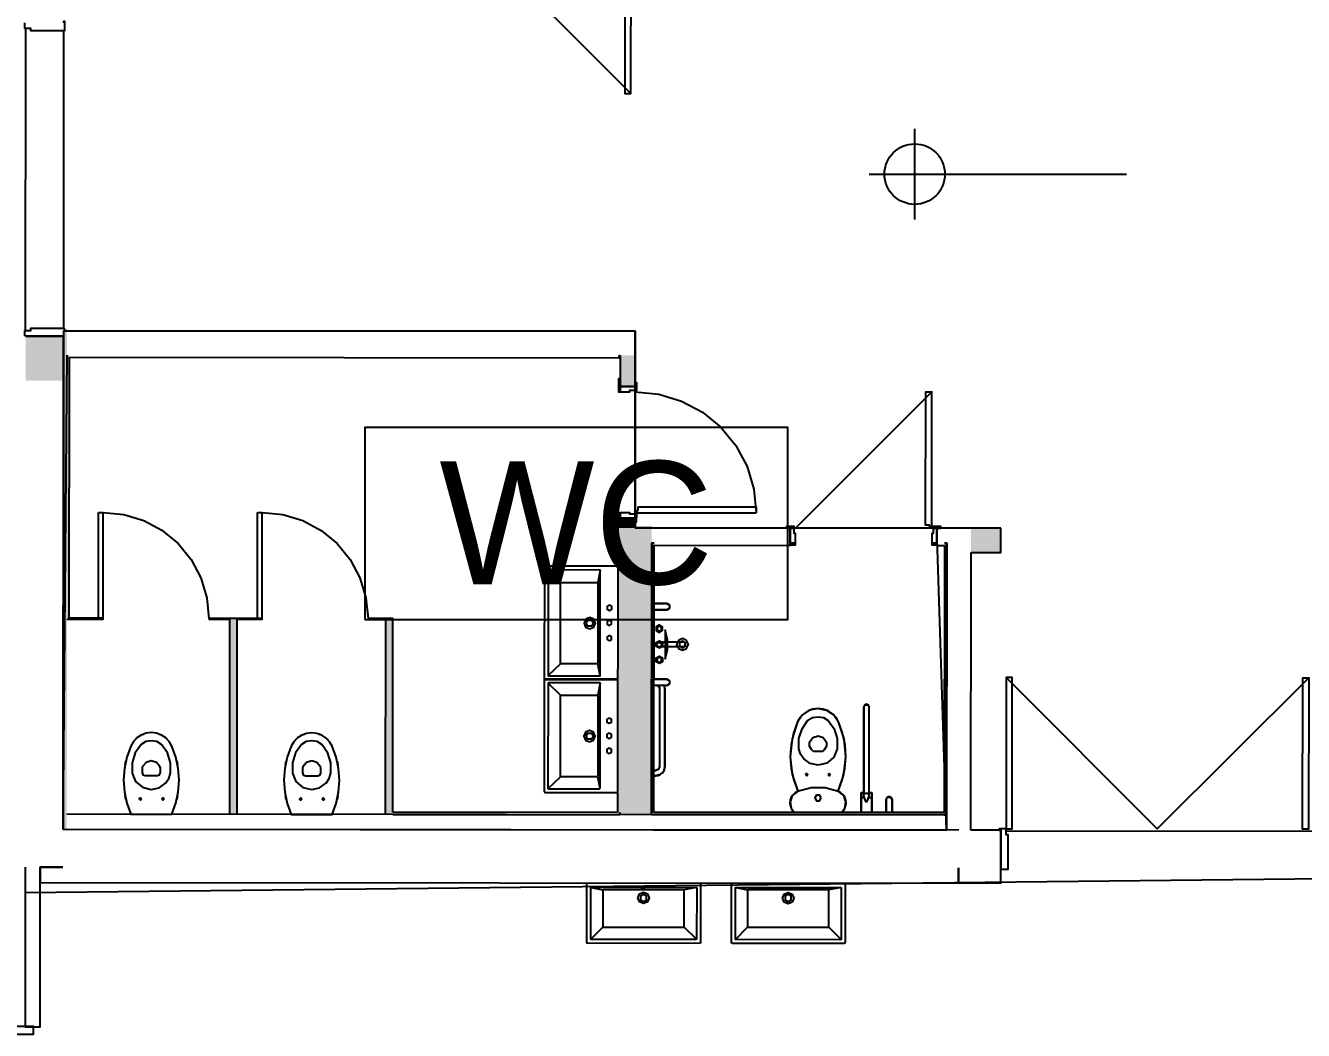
# Model space of a CAD drawing. Header units: metres. Extents: x 2.3 to 42.8, y 0.9 to 31.9.
# Drawn here: x 34.167 to 37.492, y 7.981 to 10.596 of the extents above; entities that cross this region are included whole.
import ezdxf

# ---------------------------------------------------------------- set-up
doc = ezdxf.new("R2010")
doc.units = ezdxf.units.M
for name, color, linetype in [('ARREDI', 9, 'Continuous'), ('PARETI_STRUTTURE', 7, 'Continuous'), ('PILASTRI_SETTI', 8, 'Continuous'), ('WAYFINDING_RIQUADRI', 7, 'Continuous'), ('WAYFINDING_TESTI', 7, 'Continuous')]:
    doc.layers.add(name, color=color, linetype=linetype)

msp = doc.modelspace()

# ---------------------------------------------------------------- linework, layer by layer
at = {"layer": 'ARREDI'}
for points in [[(35.5168, 9.1871), (35.5165, 8.8958)], [(35.5187, 9.1891), (35.5173, 9.1885), (35.5168, 9.1871)], [(35.7077, 9.1889), (35.5187, 9.1891)], [(35.5286, 9.1792), (35.5272, 9.1787), (35.5266, 9.1773)], [(35.5272, 9.1787), (35.5588, 9.147)], [(35.6605, 9.1791), (35.5286, 9.1792)], [(35.6624, 9.1772), (35.6619, 9.1786), (35.6605, 9.1791)], [(35.5266, 9.1773), (35.5264, 8.9056)], [(35.5588, 9.145), (35.5594, 9.1464), (35.5608, 9.147)], [(35.5608, 9.147), (35.6541, 9.1469)], [(35.6541, 9.1469), (35.6555, 9.1463), (35.6561, 9.1449)], [(35.6622, 9.1781), (35.6561, 9.1469)], [(35.6622, 8.9055), (35.6624, 9.1772)], [(35.5587, 8.9369), (35.5588, 9.145)], [(35.6561, 9.1449), (35.656, 8.9369)], [(35.8021, 9.0758), (35.8356, 9.0758), (35.8377, 9.0761), (35.8396, 9.0769), (35.8412, 9.0781), (35.8425, 9.0798), (35.8433, 9.0817), (35.8435, 9.0837), (35.8433, 9.0858), (35.8425, 9.0877), (35.8412, 9.0893), (35.8396, 9.0906), (35.8377, 9.0914), (35.8356, 9.0916)], [(35.8022, 9.0916), (35.8356, 9.0916), (35.8425, 9.0877), (35.8425, 9.0798), (35.8356, 9.0758), (35.8021, 9.0758)], [(35.8356, 9.0916), (35.8022, 9.0917)], [(35.8808, 8.9794), (35.883, 8.9823), (35.883, 8.9882), (35.8808, 8.9912), (35.824, 8.9912)], [(35.8808, 8.9794), (35.824, 8.9794)], [(35.527, 8.9042), (35.5587, 8.935)], [(35.5606, 8.935), (35.5592, 8.9355), (35.5587, 8.9369)], [(35.654, 8.9349), (35.5606, 8.935)], [(35.656, 8.9369), (35.6554, 8.9355), (35.654, 8.9349)], [(35.662, 8.9046), (35.656, 8.9349)], [(35.5165, 8.8934), (35.5163, 8.602)], [(35.5185, 8.8954), (35.5171, 8.8948), (35.5165, 8.8934)], [(35.5166, 8.8958), (35.5171, 8.8944), (35.5185, 8.8938)], [(35.7075, 8.8952), (35.5185, 8.8954)], [(35.5185, 8.8938), (35.7075, 8.8936)], [(35.5264, 8.8835), (35.5262, 8.6119)], [(35.5264, 8.9056), (35.527, 8.9042), (35.5284, 8.9036)], [(35.5284, 8.8855), (35.527, 8.8849), (35.5264, 8.8835)], [(35.527, 8.8849), (35.5586, 8.8533)], [(35.5284, 8.9036), (35.6603, 8.9035)], [(35.6603, 8.8854), (35.5284, 8.8855)], [(35.662, 8.8843), (35.6559, 8.8532)], [(35.6603, 8.9035), (35.6617, 8.9041), (35.6622, 8.9055)], [(35.6622, 8.8834), (35.6617, 8.8848), (35.6603, 8.8854)], [(35.662, 8.6118), (35.6622, 8.8834)], [(35.8355, 8.8948), (35.802, 8.8948)], [(35.802, 8.879), (35.8355, 8.8789), (35.8375, 8.8792), (35.8394, 8.88), (35.8411, 8.8813), (35.8423, 8.8829), (35.8431, 8.8848), (35.8434, 8.8868), (35.8431, 8.8889), (35.8423, 8.8908), (35.8411, 8.8924), (35.8394, 8.8937), (35.8375, 8.8945), (35.8355, 8.8948)], [(35.802, 8.8948), (35.8355, 8.8948), (35.8423, 8.8908), (35.8423, 8.8829), (35.8355, 8.8789), (35.802, 8.879)], [(35.5584, 8.6432), (35.5586, 8.8513)], [(35.5586, 8.8513), (35.5592, 8.8527), (35.5606, 8.8533)], [(35.5606, 8.8533), (35.6539, 8.8532)], [(35.6539, 8.8532), (35.6553, 8.8526), (35.6559, 8.8512)], [(35.6559, 8.8512), (35.6557, 8.6431)], [(35.8065, 8.6436), (35.8018, 8.6436), (35.8065, 8.6436), (35.8128, 8.6444), (35.8186, 8.6468), (35.8235, 8.6506), (35.8274, 8.6556), (35.8298, 8.6614), (35.8306, 8.6676), (35.8307, 8.8699), (35.8299, 8.8762), (35.8288, 8.8789)], [(35.8111, 8.8787), (35.8116, 8.8785), (35.8137, 8.8769), (35.8152, 8.8749), (35.8162, 8.8725), (35.8166, 8.87), (35.8164, 8.6676), (35.8161, 8.665), (35.8151, 8.6627), (35.8135, 8.6606), (35.8115, 8.6591), (35.8091, 8.6581), (35.8066, 8.6577), (35.8018, 8.6577)], [(35.8088, 8.879), (35.8137, 8.8769), (35.8166, 8.87)], [(35.8166, 8.87), (35.8164, 8.6676)], [(35.8283, 8.879), (35.8307, 8.87)], [(35.8307, 8.87), (35.8306, 8.6676)], [(36.2292, 8.8189), (36.2511, 8.8144), (36.2699, 8.802), (36.2826, 8.7836), (36.2758, 8.7952), (36.2665, 8.8051), (36.2552, 8.8125), (36.2426, 8.8172), (36.2292, 8.8189), (36.2158, 8.8172), (36.2031, 8.8125), (36.1918, 8.8051), (36.1825, 8.7953), (36.1756, 8.7837), (36.1651, 8.7546), (36.1589, 8.7243), (36.1569, 8.6934), (36.1593, 8.6626), (36.1659, 8.6324), (36.1768, 8.6034), (36.1698, 8.5996), (36.1639, 8.5943), (36.1595, 8.5877), (36.1568, 8.5802), (36.156, 8.5723), (36.1572, 8.5644), (36.1602, 8.5571), (36.165, 8.5507), (36.1682, 8.548)], [(36.2292, 8.8189), (36.2072, 8.8144), (36.1884, 8.8021), (36.1756, 8.7837)], [(36.3688, 8.5859), (36.3688, 8.5479), (36.3688, 8.5996), (36.3621, 8.5996), (36.3622, 8.8225), (36.362, 8.8243), (36.3613, 8.826), (36.3602, 8.8275), (36.3587, 8.8286), (36.357, 8.8293), (36.3552, 8.8296), (36.3533, 8.8293), (36.3516, 8.8286), (36.3501, 8.8275), (36.349, 8.826), (36.3483, 8.8243), (36.3481, 8.8225), (36.3479, 8.5996), (36.3412, 8.5996), (36.3411, 8.5479)], [(36.3496, 8.5859), (36.3485, 8.5903), (36.3479, 8.5941), (36.3481, 8.8225)], [(36.3479, 8.5941), (36.3511, 8.5982), (36.3589, 8.5982), (36.3621, 8.5941), (36.3622, 8.8225)], [(36.3481, 8.8225), (36.3516, 8.8286), (36.3587, 8.8286), (36.3623, 8.8225)], [(36.1756, 8.7837), (36.1615, 8.7395), (36.1569, 8.6933), (36.1621, 8.6472), (36.1768, 8.6033)], [(36.1792, 8.7136), (36.1792, 8.7405), (36.1873, 8.766), (36.2029, 8.7879)], [(36.2029, 8.7879), (36.215, 8.7956), (36.2291, 8.7973)], [(36.2291, 8.7973), (36.2433, 8.7956), (36.2554, 8.7878)], [(36.2554, 8.7878), (36.2709, 8.766), (36.279, 8.7404), (36.2789, 8.7135)], [(36.2897, 8.5479), (36.2929, 8.5506), (36.2977, 8.557), (36.3008, 8.5643), (36.3019, 8.5722), (36.3012, 8.5801), (36.2985, 8.5876), (36.2941, 8.5942), (36.2882, 8.5996), (36.2812, 8.6033), (36.2921, 8.6323), (36.2988, 8.6625), (36.3013, 8.6933), (36.2993, 8.7242), (36.2931, 8.7545), (36.2826, 8.7836)], [(36.2812, 8.6032), (36.296, 8.6471), (36.3012, 8.6932), (36.2967, 8.7394), (36.2826, 8.7836)], [(34.4708, 8.7507), (34.472, 8.7516), (34.4743, 8.752)], [(34.5138, 8.752), (34.516, 8.7515), (34.5173, 8.7507)], [(34.8881, 8.7504), (34.8894, 8.7513), (34.8916, 8.7517)], [(34.9312, 8.7517), (34.9334, 8.7512), (34.9346, 8.7504)], [(36.2072, 8.7313), (36.2155, 8.743), (36.2291, 8.7475), (36.2427, 8.743), (36.251, 8.7313)], [(34.4678, 8.725), (34.4522, 8.7032), (34.444, 8.6776), (34.4441, 8.6508)], [(34.452, 8.7374), (34.4533, 8.7393), (34.4546, 8.7401)], [(34.494, 8.7345), (34.4798, 8.7328), (34.4678, 8.725)], [(34.5202, 8.725), (34.5082, 8.7327), (34.494, 8.7345)], [(34.5438, 8.6507), (34.5439, 8.6776), (34.5358, 8.7031), (34.5202, 8.725)], [(34.5335, 8.74), (34.5347, 8.7392), (34.536, 8.7373)], [(34.8851, 8.7247), (34.8696, 8.7029), (34.8614, 8.6773), (34.8615, 8.6505)], [(34.8694, 8.7371), (34.8707, 8.7389), (34.8719, 8.7398)], [(34.9114, 8.7342), (34.8972, 8.7324), (34.8851, 8.7247)], [(34.9376, 8.7247), (34.9256, 8.7324), (34.9114, 8.7342)], [(34.9612, 8.6504), (34.9613, 8.6772), (34.9532, 8.7028), (34.9376, 8.7247)], [(34.9508, 8.7397), (34.9521, 8.7389), (34.9534, 8.737)], [(36.1918, 8.6875), (36.1836, 8.6996), (36.1792, 8.7136)], [(36.2121, 8.7116), (36.2069, 8.7208), (36.2072, 8.7313)], [(36.2789, 8.7136), (36.2699, 8.6918), (36.2519, 8.6766), (36.229, 8.6711)], [(36.251, 8.7313), (36.2512, 8.7208), (36.2461, 8.7116)], [(34.426, 8.6724), (34.4265, 8.6775), (34.4281, 8.6823)], [(34.5165, 8.6674), (34.5075, 8.6784), (34.494, 8.6825), (34.4804, 8.6784), (34.4714, 8.6674)], [(34.5599, 8.6822), (34.5614, 8.6774), (34.562, 8.6723)], [(34.8433, 8.6721), (34.8439, 8.6771), (34.8454, 8.682)], [(34.9339, 8.6671), (34.9249, 8.678), (34.9113, 8.6822), (34.8978, 8.6781), (34.8887, 8.6671)], [(34.9773, 8.6819), (34.9788, 8.677), (34.9793, 8.672)], [(36.229, 8.6711), (36.2087, 8.6754), (36.1918, 8.6875)], [(36.217, 8.7067), (36.2121, 8.7116)], [(36.2412, 8.7067), (36.217, 8.7067)], [(36.2461, 8.7116), (36.2412, 8.7067)], [(34.4441, 8.6508), (34.4531, 8.629), (34.471, 8.6138), (34.4939, 8.6083)], [(34.4714, 8.6674), (34.4703, 8.6637), (34.4699, 8.6599)], [(34.4699, 8.6599), (34.4699, 8.6518)], [(34.4699, 8.6518), (34.4722, 8.6462), (34.4777, 8.6439)], [(34.5102, 8.6439), (34.5157, 8.6462), (34.518, 8.6518)], [(34.518, 8.6598), (34.5177, 8.6637), (34.5165, 8.6674)], [(34.518, 8.6518), (34.518, 8.6598)], [(34.5312, 8.6246), (34.5394, 8.6367), (34.5438, 8.6507)], [(34.8615, 8.6505), (34.8705, 8.6287), (34.8884, 8.6134), (34.9113, 8.6079)], [(34.8887, 8.6671), (34.8876, 8.6634), (34.8872, 8.6596)], [(34.8872, 8.6596), (34.8872, 8.6515)], [(34.8872, 8.6515), (34.8895, 8.6459), (34.8951, 8.6436)], [(34.9275, 8.6436), (34.9331, 8.6459), (34.9354, 8.6515)], [(34.9354, 8.6595), (34.935, 8.6634), (34.9339, 8.6671)], [(34.9354, 8.6515), (34.9354, 8.6595)], [(34.9486, 8.6243), (34.9568, 8.6364), (34.9612, 8.6504)], [(35.8018, 8.6577), (35.8066, 8.6577)], [(35.8306, 8.6676), (35.8274, 8.6556), (35.8186, 8.6468), (35.8065, 8.6436)], [(35.8164, 8.6676), (35.8135, 8.6606), (35.8066, 8.6577)], [(34.4777, 8.6439), (34.5102, 8.6439)], [(34.4939, 8.6083), (34.5143, 8.6125), (34.5312, 8.6246)], [(34.8951, 8.6436), (34.9275, 8.6436)], [(34.9113, 8.6079), (34.9316, 8.6122), (34.9485, 8.6243)], [(35.5268, 8.6105), (35.5584, 8.6412)], [(35.5604, 8.6412), (35.559, 8.6418), (35.5584, 8.6432)], [(35.6538, 8.6412), (35.5604, 8.6412)], [(35.6557, 8.6431), (35.6551, 8.6418), (35.6538, 8.6412)], [(35.6618, 8.6109), (35.6557, 8.6412)], [(34.428, 8.582), (34.4264, 8.5868), (34.4259, 8.5918)], [(34.5619, 8.5917), (34.5614, 8.5867), (34.5598, 8.5819)], [(34.8454, 8.5816), (34.8438, 8.5865), (34.8433, 8.5915)], [(34.9793, 8.5914), (34.9787, 8.5864), (34.9772, 8.5815)], [(35.5163, 8.602), (35.5169, 8.6006), (35.5183, 8.6001)], [(35.5183, 8.6001), (35.7073, 8.5999)], [(35.5262, 8.6119), (35.5268, 8.6105), (35.5282, 8.6099)], [(35.5281, 8.6099), (35.6601, 8.6098)], [(35.6601, 8.6098), (35.6614, 8.6104), (35.662, 8.6118)], [(36.1758, 8.603), (36.1621, 8.5921), (36.1561, 8.5757), (36.1594, 8.5586), (36.169, 8.548)], [(36.2822, 8.6029), (36.2472, 8.6126), (36.2108, 8.6126), (36.1758, 8.603)], [(36.289, 8.5479), (36.2985, 8.5585), (36.3018, 8.5756), (36.2958, 8.592), (36.2822, 8.6029)], [(36.3411, 8.5479), (36.3412, 8.5859), (36.3412, 8.5996)], [(36.3412, 8.5996), (36.3479, 8.5996)], [(36.3496, 8.5859), (36.3412, 8.5859)], [(36.3495, 8.5859), (36.3529, 8.5769), (36.357, 8.5769), (36.3604, 8.5859), (36.3615, 8.5903), (36.3621, 8.5941)], [(36.3688, 8.5859), (36.3604, 8.5859)], [(36.3621, 8.5996), (36.3688, 8.5996)], [(36.3688, 8.5996), (36.3688, 8.5859)], [(36.4061, 8.5478), (36.4062, 8.5813), (36.4101, 8.5881), (36.418, 8.5881), (36.422, 8.5813), (36.4219, 8.5478)], [(36.4062, 8.5813), (36.4061, 8.5478)], [(36.4219, 8.5478), (36.422, 8.5813), (36.4217, 8.5833), (36.4209, 8.5852), (36.4197, 8.5869), (36.418, 8.5881), (36.4161, 8.5889), (36.4141, 8.5892), (36.412, 8.5889), (36.4101, 8.5881), (36.4085, 8.5869), (36.4072, 8.5853), (36.4064, 8.5834), (36.4062, 8.5813)], [(35.6276, 8.2096), (35.6277, 8.3652)], [(35.6375, 8.2195), (35.6376, 8.3514)], [(35.6376, 8.3514), (35.6382, 8.3528), (35.6395, 8.3533)], [(35.6386, 8.3531), (35.6689, 8.347)], [(35.6395, 8.3533), (35.9112, 8.3531)], [(35.9121, 8.3529), (35.881, 8.3469)], [(35.9112, 8.3531), (35.9126, 8.3526), (35.9132, 8.3512)], [(35.9132, 8.3512), (35.9131, 8.2193)], [(35.923, 8.3649), (35.9229, 8.2094)], [(36.004, 8.2094), (36.0042, 8.3649)], [(36.0139, 8.2192), (36.014, 8.3511)], [(36.014, 8.3511), (36.0146, 8.3525), (36.016, 8.3531)], [(36.0151, 8.3528), (36.0454, 8.3467)], [(36.016, 8.3531), (36.2876, 8.3528)], [(36.2885, 8.3526), (36.2574, 8.3466)], [(36.2876, 8.3529), (36.289, 8.3523), (36.2896, 8.3509)], [(36.2896, 8.3509), (36.2895, 8.219)], [(36.2995, 8.3647), (36.2994, 8.2091)], [(35.6709, 8.347), (35.6695, 8.3464), (35.6689, 8.345)], [(35.6689, 8.345), (35.6689, 8.2517)], [(35.879, 8.3468), (35.6709, 8.347)], [(35.8809, 8.3449), (35.8804, 8.3463), (35.879, 8.3469)], [(35.8809, 8.2515), (35.8809, 8.3449)], [(36.0454, 8.3448), (36.0453, 8.2514)], [(36.0473, 8.3467), (36.0459, 8.3462), (36.0454, 8.3447)], [(36.2554, 8.3466), (36.0473, 8.3467)], [(36.2574, 8.3446), (36.2568, 8.346), (36.2554, 8.3466)], [(36.2573, 8.2512), (36.2574, 8.3446)], [(35.638, 8.2181), (35.6689, 8.2497)], [(35.6689, 8.2517), (35.6694, 8.2503), (35.6708, 8.2497)], [(35.6708, 8.2497), (35.8789, 8.2496)], [(35.8789, 8.2496), (35.8803, 8.2501), (35.8809, 8.2515)], [(35.9125, 8.2179), (35.8809, 8.2496)], [(36.0145, 8.2178), (36.0453, 8.2494)], [(36.0453, 8.2514), (36.0459, 8.25), (36.0473, 8.2494)], [(36.0473, 8.2494), (36.2553, 8.2493)], [(36.2553, 8.2493), (36.2567, 8.2498), (36.2573, 8.2512)], [(36.2889, 8.2176), (36.2573, 8.2493)], [(35.6394, 8.2175), (35.6381, 8.2181), (35.6375, 8.2195)], [(35.9111, 8.2173), (35.6394, 8.2175)], [(35.9131, 8.2193), (35.9125, 8.2179), (35.9111, 8.2173)], [(36.0159, 8.2172), (36.0145, 8.2178), (36.0139, 8.2192)], [(36.2875, 8.217), (36.0159, 8.2172)], [(36.2895, 8.219), (36.2889, 8.2176), (36.2875, 8.217)], [(35.6296, 8.2077), (35.6282, 8.2082), (35.6276, 8.2096)], [(35.921, 8.2074), (35.6296, 8.2077)], [(35.9229, 8.2094), (35.9223, 8.208), (35.921, 8.2074)], [(36.006, 8.2074), (36.0046, 8.208), (36.004, 8.2094)], [(36.2974, 8.2072), (36.006, 8.2074)], [(36.2993, 8.2091), (36.2988, 8.2077), (36.2974, 8.2072)]]:
    msp.add_lwpolyline(points, dxfattribs=at)
for points in [[(35.686, 9.0876), (35.68, 9.0841), (35.68, 9.0772), (35.686, 9.0738), (35.692, 9.0772), (35.692, 9.0841)], [(35.6348, 9.026), (35.6452, 9.0303), (35.6495, 9.0408), (35.6452, 9.0512), (35.6348, 9.0555), (35.6244, 9.0512), (35.62, 9.0408), (35.6243, 9.0303)], [(35.6257, 9.0408), (35.6303, 9.0486), (35.6393, 9.0486), (35.6438, 9.0408), (35.6393, 9.0329), (35.6303, 9.0329)], [(35.6597, 9.0457), (35.6585, 9.0407), (35.6596, 9.0358), (35.6608, 9.0407)], [(35.686, 9.0482), (35.68, 9.0448), (35.68, 9.0379), (35.686, 9.0344), (35.6919, 9.0379), (35.6919, 9.0448)], [(35.802, 8.9132), (35.8021, 9.0575)], [(35.8162, 9.0166), (35.8247, 9.0215), (35.8247, 9.0313), (35.8162, 9.0362), (35.8076, 9.0313), (35.8076, 9.0215)], [(35.8158, 9.0331), (35.81, 9.0297), (35.81, 9.0231), (35.8158, 9.0197), (35.8216, 9.0231), (35.8216, 9.0297)], [(35.8311, 8.9474), (35.8373, 8.9723), (35.8372, 8.998), (35.8308, 9.0229)], [(35.6859, 8.995), (35.6919, 8.9985), (35.6919, 9.0054), (35.6859, 9.0088), (35.68, 9.0054), (35.68, 8.9985)], [(35.8161, 8.9755), (35.8076, 8.9804), (35.8076, 8.9903), (35.8161, 8.9952), (35.8247, 8.9902), (35.8247, 8.9804)], [(35.8222, 8.985), (35.8189, 8.9793), (35.8122, 8.9793), (35.8089, 8.985), (35.8123, 8.9908), (35.8189, 8.9908)], [(35.8763, 9.0005), (35.8656, 8.996), (35.8611, 8.9853), (35.8656, 8.9746), (35.8763, 8.9701), (35.8871, 8.9745), (35.8915, 8.9853), (35.8871, 8.996)], [(35.8763, 8.976), (35.8843, 8.9807), (35.8843, 8.9899), (35.8763, 8.9945), (35.8683, 8.9899), (35.8683, 8.9807)], [(35.8161, 8.9356), (35.8076, 8.9405), (35.8076, 8.9504), (35.8161, 8.9553), (35.8246, 8.9504), (35.8246, 8.9405)], [(35.8161, 8.9522), (35.8103, 8.9488), (35.8103, 8.9421), (35.8161, 8.9388), (35.8219, 8.9421), (35.8219, 8.9488)], [(35.6858, 8.7939), (35.6798, 8.7904), (35.6798, 8.7835), (35.6858, 8.7801), (35.6917, 8.7835), (35.6917, 8.7904)], [(34.4405, 8.7208), (34.4302, 8.6922), (34.4239, 8.6625), (34.4217, 8.6321), (34.4238, 8.6018), (34.4301, 8.572), (34.4404, 8.5434), (34.5474, 8.5433), (34.5577, 8.5719), (34.564, 8.6017), (34.5661, 8.632), (34.564, 8.6624), (34.5578, 8.6921), (34.5475, 8.7207), (34.5407, 8.7324), (34.5314, 8.7422), (34.5201, 8.7497), (34.5074, 8.7543), (34.494, 8.756), (34.4806, 8.7544), (34.4679, 8.7497), (34.4567, 8.7423), (34.4473, 8.7325)], [(34.8579, 8.7205), (34.8475, 8.6919), (34.8412, 8.6622), (34.8391, 8.6318), (34.8412, 8.6015), (34.8474, 8.5717), (34.8577, 8.5431), (34.9647, 8.543), (34.9751, 8.5716), (34.9814, 8.6014), (34.9835, 8.6317), (34.9814, 8.6621), (34.9752, 8.6918), (34.9649, 8.7204), (34.958, 8.7321), (34.9488, 8.7419), (34.9375, 8.7493), (34.9248, 8.754), (34.9114, 8.7557), (34.898, 8.754), (34.8853, 8.7494), (34.874, 8.742), (34.8647, 8.7322)], [(35.6345, 8.7323), (35.645, 8.7366), (35.6493, 8.747), (35.645, 8.7575), (35.6346, 8.7618), (35.6241, 8.7575), (35.6198, 8.7471), (35.6241, 8.7366)], [(35.6255, 8.7471), (35.63, 8.7549), (35.6391, 8.7549), (35.6436, 8.747), (35.6391, 8.7392), (35.63, 8.7392)], [(35.6594, 8.752), (35.6583, 8.747), (35.6594, 8.7421), (35.6606, 8.747)], [(35.6858, 8.7545), (35.6798, 8.751), (35.6798, 8.7441), (35.6857, 8.7407), (35.6917, 8.7441), (35.6917, 8.751)], [(35.6857, 8.7013), (35.6917, 8.7048), (35.6917, 8.7117), (35.6857, 8.7151), (35.6798, 8.7117), (35.6798, 8.7048)], [(36.1965, 8.6466), (36.1996, 8.6497), (36.2027, 8.6466), (36.1996, 8.6435)], [(36.2548, 8.6465), (36.2578, 8.6435), (36.2609, 8.6465), (36.2578, 8.6496)], [(34.4688, 8.5832), (34.4657, 8.5802), (34.4627, 8.5832), (34.4657, 8.5863)], [(34.5272, 8.5832), (34.5242, 8.5801), (34.5211, 8.5832), (34.5242, 8.5862)], [(34.8861, 8.5829), (34.8831, 8.5799), (34.88, 8.5829), (34.8831, 8.586)], [(34.9446, 8.5829), (34.9415, 8.5798), (34.9385, 8.5829), (34.9415, 8.5859)], [(36.237, 8.5859), (36.2328, 8.593), (36.2246, 8.593), (36.2205, 8.5859), (36.2246, 8.5788), (36.2328, 8.5788)], [(35.7797, 8.3505), (35.7748, 8.3494), (35.7699, 8.3505), (35.7748, 8.3517)], [(36.1561, 8.3503), (36.1512, 8.3491), (36.1463, 8.3503), (36.1512, 8.3514)], [(35.76, 8.3257), (35.7643, 8.3361), (35.7748, 8.3404), (35.7852, 8.3361), (35.7895, 8.3257), (35.7852, 8.3152), (35.7748, 8.3109), (35.7643, 8.3152)], [(35.7748, 8.3166), (35.7826, 8.3211), (35.7826, 8.3302), (35.7748, 8.3347), (35.7669, 8.3302), (35.7669, 8.3211)], [(36.1364, 8.3254), (36.1408, 8.3358), (36.1512, 8.3402), (36.1616, 8.3358), (36.166, 8.3254), (36.1616, 8.3149), (36.1512, 8.3106), (36.1408, 8.315)], [(36.1512, 8.3163), (36.159, 8.3209), (36.159, 8.3299), (36.1512, 8.3344), (36.1434, 8.3299), (36.1434, 8.3209)]]:
    msp.add_lwpolyline(points, close=True, dxfattribs=at)
at = {"layer": 'PARETI_STRUTTURE'}
for points in [[(35.7365, 10.7894), (35.7424, 10.7894), (35.7424, 10.7736), (35.7266, 10.7736), (35.7264, 10.4193), (35.7421, 10.4193), (35.388, 10.7739), (35.3822, 10.7374), (35.3654, 10.7045), (35.3392, 10.6784), (35.3063, 10.6616), (35.2698, 10.6559)], [(35.7421, 10.4193), (35.7424, 10.7736)], [(34.1642, 10.603), (34.1642, 10.5893), (34.1799, 10.5892), (34.1799, 10.5833), (34.2689, 10.5833), (34.2689, 10.6069), (34.2658, 10.6069), (34.2658, 10.603)], [(34.1667, 9.8018), (34.1673, 10.5892)], [(34.2657, 10.5833), (34.2652, 9.8076)], [(36.4806, 10.0915), (36.4806, 10.3277)], [(36.3625, 10.2096), (37.0318, 10.2096)], [(34.2683, 9.8017), (34.2683, 9.8076), (34.1793, 9.8077), (34.1793, 9.8018), (34.1636, 9.8018), (34.1636, 9.788)], [(34.1667, 9.788), (34.2651, 9.7879)], [(34.2651, 9.6718), (34.2652, 9.7879), (34.1667, 9.788)], [(34.2651, 9.8017), (34.2642, 8.5042), (34.2749, 9.7387)], [(34.275, 9.8017), (34.2651, 9.8017)], [(34.2683, 9.8017), (35.7535, 9.8006), (35.7531, 9.2887), (36.7051, 9.288)], [(35.7534, 9.6667), (35.7534, 9.7376), (35.7535, 9.8006), (34.2683, 9.8017)], [(35.7534, 9.7376), (35.7535, 9.8006), (34.275, 9.8017)], [(34.2749, 9.7387), (34.2749, 9.7328)], [(34.2803, 9.0536), (34.2808, 9.7328)], [(34.2808, 9.7328), (35.7111, 9.7317), (35.7111, 9.7376)], [(35.7111, 9.7376), (35.7141, 9.7376)], [(35.714, 9.7376), (35.714, 9.6569), (35.7534, 9.6569)], [(35.7534, 9.6569), (35.7534, 9.7376)], [(34.2642, 8.504), (34.2651, 9.6718)], [(36.7051, 9.288), (35.7531, 9.2887), (35.7533, 9.647)], [(35.7534, 9.6431), (35.8148, 9.637), (35.8739, 9.619), (35.9283, 9.5899), (35.976, 9.5507), (36.0152, 9.5029), (36.0442, 9.4484), (36.0621, 9.3893), (36.0681, 9.3279)], [(36.5189, 9.2921), (36.5189, 9.296), (36.5091, 9.296), (36.5093, 9.6425), (36.5251, 9.6425), (36.1705, 9.2884)], [(36.5189, 9.2921), (36.5248, 9.2921), (36.5251, 9.6425)], [(34.3566, 9.0535), (34.3568, 9.3291)], [(34.3568, 9.3291), (34.3686, 9.3291)], [(34.3684, 9.0535), (34.3687, 9.3291)], [(34.3687, 9.3291), (34.4224, 9.3238), (34.4741, 9.3081), (34.5217, 9.2825), (34.5635, 9.2482), (34.5977, 9.2064), (34.6232, 9.1588), (34.6388, 9.1071), (34.6441, 9.0533)], [(34.7705, 9.0532), (34.7707, 9.3288)], [(34.7707, 9.3288), (34.7825, 9.3288)], [(34.7823, 9.0532), (34.7825, 9.3288)], [(34.7825, 9.3288), (34.8362, 9.3235), (34.8879, 9.3077), (34.9356, 9.2822), (34.9773, 9.2479), (35.0115, 9.2061), (35.037, 9.1585), (35.0526, 9.1068), (35.0579, 9.053)], [(35.7137, 9.3143), (35.7137, 9.3281), (35.7098, 9.3281), (35.7098, 9.2956)], [(35.7531, 9.2887), (35.7531, 9.3143), (35.7137, 9.3143), (35.7137, 9.2887)], [(35.7571, 9.334), (35.7571, 9.3281), (36.0681, 9.3279)], [(35.7571, 9.334), (35.761, 9.334)], [(35.761, 9.3438), (36.0681, 9.3436)], [(35.761, 9.334), (35.761, 9.3438)], [(36.0681, 9.3436), (36.0681, 9.3279)], [(35.7137, 9.2887), (35.7137, 9.2956), (35.7078, 9.2956), (35.7073, 8.5484)], [(35.7964, 9.2887), (35.7531, 9.2887)], [(36.1567, 9.2884), (35.7964, 9.2887)], [(36.1566, 9.249), (36.1567, 9.2884)], [(36.5642, 9.2487), (36.5636, 8.5024), (36.5386, 9.2881), (36.5386, 9.2488)], [(36.6272, 9.2881), (36.5642, 9.2881)], [(36.6271, 9.2251), (36.705, 9.225), (36.7051, 9.288)], [(36.7051, 9.288), (36.6272, 9.2881)], [(35.7958, 8.5424), (35.7964, 9.2493)], [(35.8023, 9.2493), (35.7964, 9.2493), (35.7958, 8.5483)], [(35.7964, 9.2493), (35.8023, 9.2493)], [(35.8023, 9.2434), (36.1566, 9.2431), (36.1566, 9.249)], [(36.1704, 9.249), (36.1566, 9.249)], [(36.1566, 9.2451), (36.1704, 9.2451), (36.1704, 9.249)], [(36.5386, 9.2488), (36.5248, 9.2488), (36.5248, 9.2448), (36.5386, 9.2448)], [(36.5386, 9.2488), (36.5386, 9.2429)], [(36.5577, 8.5418), (36.5636, 8.5418), (36.5642, 9.2487), (36.5583, 9.2487)], [(36.5583, 9.2487), (36.5642, 9.2487)], [(35.8018, 8.5483), (35.8023, 9.2434)], [(36.5386, 9.2429), (36.5582, 9.2428)], [(36.5582, 9.2428), (36.5577, 8.5477)], [(36.6266, 8.5023), (36.6271, 9.2251)], [(34.2744, 9.0516), (34.3685, 9.0515), (34.3685, 9.0535), (34.2803, 9.0536)], [(34.7174, 9.0513), (34.7823, 9.0512), (34.7823, 9.0532), (34.6441, 9.0533), (34.6441, 9.0513)], [(34.6441, 9.0513), (34.6977, 9.0513)], [(34.6977, 9.0513), (34.6973, 8.5432)], [(34.717, 8.5432), (34.7174, 9.0513)], [(35.1229, 9.051), (35.1229, 9.0529), (35.0579, 9.053), (35.0579, 9.051)], [(35.0579, 9.051), (35.1032, 9.051)], [(35.1032, 9.051), (35.1029, 8.5429)], [(35.1225, 8.5488), (35.1229, 9.051)], [(37.506, 8.8986), (37.5057, 8.5048), (37.49, 8.5049), (37.4903, 8.8986), (37.506, 8.8986), (37.112, 8.5051), (36.7185, 8.8991), (36.7183, 8.5054), (36.734, 8.5054), (36.7343, 8.8991), (36.7185, 8.8991)], [(35.7073, 8.5484), (35.1225, 8.5488)], [(35.1225, 8.5429), (35.7132, 8.5424), (35.7132, 8.5484)], [(35.7132, 8.5484), (35.7132, 8.5425)], [(35.7958, 8.5483), (35.7958, 8.5424), (36.5577, 8.5418)], [(36.5577, 8.5477), (35.8018, 8.5483)], [(36.5636, 8.5418), (34.274, 8.5435)], [(36.5951, 8.5022), (34.2642, 8.504)], [(34.274, 8.5042), (36.5636, 8.5024)], [(36.5951, 8.5023), (36.5951, 8.5022)], [(36.7045, 8.5023), (36.6266, 8.5023)], [(36.7044, 8.4007), (36.7241, 8.4007), (36.7242, 8.4897), (36.7183, 8.4897), (36.7183, 8.5054), (36.7005, 8.5054), (36.7005, 8.5023), (36.7045, 8.5023), (36.7044, 8.4038)], [(36.7044, 8.4038), (36.7045, 8.5023)], [(36.7183, 8.5007), (40.1167, 8.4993)], [(34.1656, 8.4056), (34.1656, 7.9905), (34.205, 7.9905), (34.205, 8.4056)], [(39.9683, 8.4016), (34.1656, 8.3385)], [(34.205, 8.4056), (34.2641, 8.4056)], [(34.2641, 8.4056), (34.205, 8.4056), (34.205, 8.3662)], [(34.205, 8.3662), (36.595, 8.3644), (36.595, 8.4038)], [(36.595, 8.4038), (36.595, 8.4039)], [(36.595, 8.3646), (36.7044, 8.3645), (36.7044, 8.4039)], [(36.595, 8.4039), (36.595, 8.3646)]]:
    msp.add_lwpolyline(points, dxfattribs=at)
for points in [[(35.714, 9.6431), (35.714, 9.6766), (35.7101, 9.6766), (35.71, 9.6431)], [(35.714, 9.6569), (35.714, 9.6431), (35.7396, 9.6431), (35.7396, 9.647), (35.7534, 9.647), (35.7534, 9.6569)], [(35.7534, 9.6667), (35.7534, 9.647), (35.7573, 9.647), (35.7573, 9.6667)], [(35.7137, 9.3281), (35.7137, 9.3143), (35.7531, 9.3143), (35.7531, 9.3241), (35.7393, 9.3242), (35.7393, 9.3281)], [(35.7531, 9.3242), (35.7531, 9.3045), (35.757, 9.3045), (35.7571, 9.3242)], [(36.1468, 9.2884), (36.1665, 9.2884), (36.1665, 9.2923), (36.1468, 9.2924)], [(36.1566, 9.249), (36.1704, 9.249), (36.1704, 9.2746), (36.1665, 9.2746), (36.1665, 9.2884), (36.1567, 9.2884)], [(36.5248, 9.2488), (36.5386, 9.2488), (36.5386, 9.2881), (36.5288, 9.2881), (36.5287, 9.2743), (36.5248, 9.2744)], [(36.5288, 9.2881), (36.5484, 9.2881), (36.5484, 9.2921), (36.5288, 9.2921)], [(34.0892, 7.9906), (34.0891, 7.9709), (34.1876, 7.9709), (34.1876, 7.9906)]]:
    msp.add_lwpolyline(points, close=True, dxfattribs=at)
msp.add_circle((36.4806, 10.2096), 0.0787, dxfattribs=at)
at = {"layer": 'PILASTRI_SETTI'}
for points in [[(34.2651, 9.6718), (34.2652, 9.7879), (34.1666, 9.6718), (34.1667, 9.788)], [(34.274, 8.5042), (34.275, 9.8017), (34.2642, 8.5042), (34.2651, 9.8017)], [(34.2803, 9.0536), (34.2808, 9.7328), (34.2744, 9.0536), (34.2749, 9.7328)], [(35.7534, 9.6569), (35.7534, 9.7376), (35.714, 9.6569), (35.714, 9.7376)], [(35.7531, 9.2887), (35.7531, 9.3143), (35.7137, 9.2887), (35.7137, 9.3143)], [(35.7132, 8.5484), (35.7137, 9.2956), (35.7073, 8.5484), (35.7078, 9.2956)], [(35.7958, 8.5424), (35.7964, 9.2887), (35.7132, 8.5424), (35.7137, 9.2887)], [(36.705, 9.225), (36.7051, 9.288), (36.6271, 9.2251), (36.6272, 9.2881)], [(35.8018, 8.5483), (35.8023, 9.2493), (35.7958, 8.5483), (35.7964, 9.2493)], [(36.5636, 8.5418), (36.5642, 9.2487), (36.5577, 8.5418), (36.5583, 9.2487)], [(34.717, 8.5432), (34.7174, 9.0513), (34.6973, 8.5432), (34.6977, 9.0513)], [(35.1225, 8.5429), (35.1229, 9.051), (35.1029, 8.5429), (35.1032, 9.051)]]:
    msp.add_solid(points, dxfattribs=at)
at = {"layer": 'WAYFINDING_RIQUADRI'}
msp.add_lwpolyline([(35.05, 9.05), (36.15, 9.05), (36.15, 9.55), (35.05, 9.55)], close=True, dxfattribs=at)

# ---------------------------------------------------------------- texts
at = {"layer": 'WAYFINDING_TESTI', "insert": (35.6, 9.3), "char_height": 0.32, "attachment_point": 5}
msp.add_mtext('WC', dxfattribs=at)

doc.saveas('drawing.dxf')
